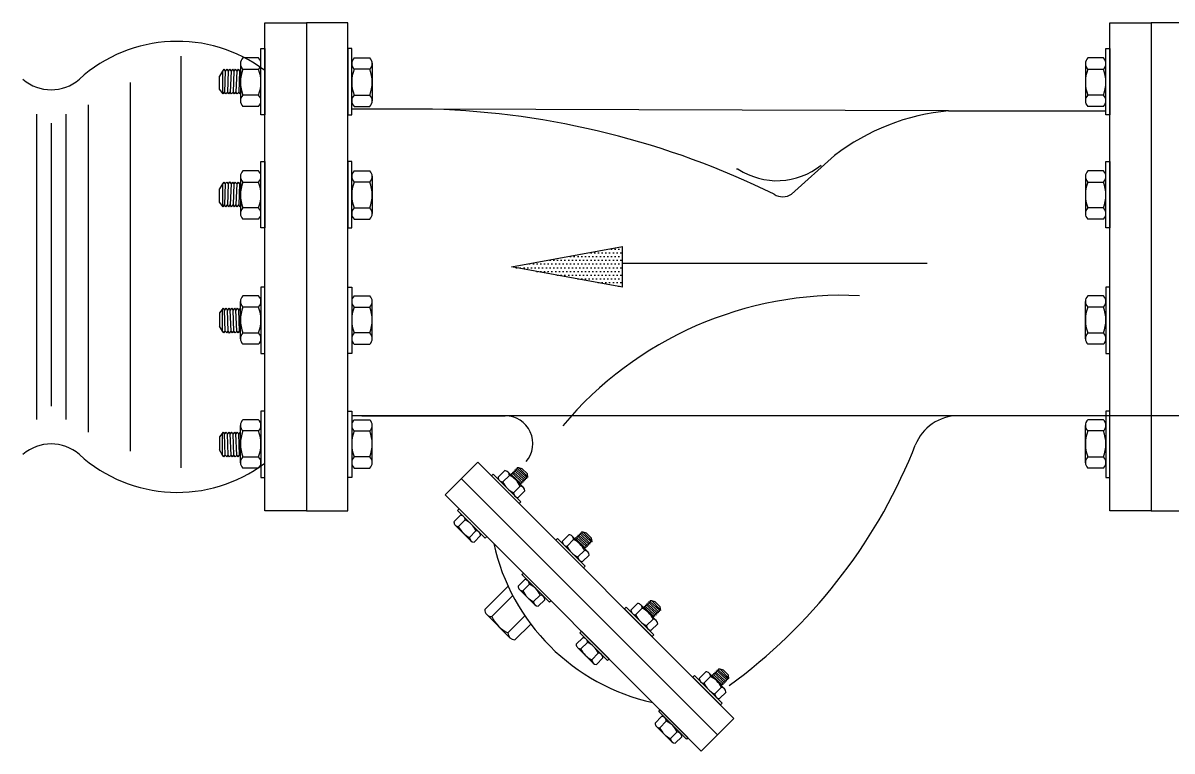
# Model space of a CAD drawing. Header units: inches. Extents: x 51172 to 63334, y -27893 to -10796.
# Drawn here: x 56239.5 to 56616.5, y -27244.3 to -27005.6 of the extents above; entities that cross this region are included whole.
import ezdxf

# ---------------------------------------------------------------- set-up
doc = ezdxf.new("R2010")
doc.units = ezdxf.units.IN
doc.header["$MEASUREMENT"] = 0

msp = doc.modelspace()

# ---------------------------------------------------------------- hatches: boundary and pattern name
h = msp.add_hatch()
h.set_pattern_fill('DOTS', color=256, scale=19.534313, angle=180, style=0)
h.set_pattern_definition([(360, (35646.263, -12339.8361), (0.610447286, -1.22089457), [0, -1.22089457])])
h.paths.add_polyline_path([(56436.18, -27078.82), (56399.77, -27085.52), (56436.18, -27092.22)])

# ---------------------------------------------------------------- linework, layer by layer
at = {"linetype": 'Continuous'}
for p, q in [((56291.26, -27016.45), (56291.26, -27151.47)), ((56274.68, -27025.09), (56274.68, -27145.94)), ((56260.86, -27032.34), (56260.86, -27139.73)), ((56243.94, -27035.44), (56243.94, -27135.58)), ((56253.61, -27035.44), (56253.61, -27135.58)), ((56248.77, -27038.36), (56248.77, -27131.26))]:
    msp.add_line(p, q, dxfattribs=at)
for p, q in [((56316.84, -27017.01), (56311.65, -27017.01)), ((56348.14, -27017.01), (56353.33, -27017.01)), ((56594.04, -27017.01), (56588.85, -27017.01)), ((56305.43, -27020.72), (56304.96, -27021.32)), ((56305.43, -27020.72), (56305.89, -27021.32)), ((56306.35, -27020.72), (56305.89, -27021.32)), ((56306.35, -27020.71), (56306.81, -27021.32)), ((56307.3, -27020.68), (56306.81, -27021.32)), ((56307.3, -27020.68), (56307.79, -27021.32)), ((56308.25, -27020.72), (56307.79, -27021.32)), ((56308.25, -27020.72), (56308.72, -27021.32)), ((56309.18, -27020.72), (56308.72, -27021.32)), ((56309.18, -27020.72), (56309.64, -27021.32)), ((56310.11, -27020.72), (56309.64, -27021.32)), ((56310.11, -27020.72), (56310.57, -27021.32)), ((56310.88, -27020.92), (56310.57, -27021.32)), ((56310.88, -27018.77), (56310.88, -27031.05)), ((56311.65, -27020.72), (56316.84, -27020.72)), ((56318.88, -27149.87), (56318.88, -27021.17)), ((56353.33, -27020.72), (56348.14, -27020.72)), ((56354.1, -27018.77), (56354.1, -27031.05)), ((56588.08, -27018.77), (56588.08, -27031.05)), ((56588.85, -27020.72), (56594.04, -27020.72)), ((56304.96, -27021.32), (56304.01, -27022.97)), ((56304.01, -27027.27), (56304.01, -27022.97)), ((56304.96, -27021.32), (56304.96, -27028.53)), ((56305.89, -27021.32), (56305.66, -27028.22)), ((56306.82, -27021.32), (56306.59, -27028.22)), ((56307.79, -27021.32), (56307.51, -27028.22)), ((56308.72, -27021.32), (56308.44, -27028.22)), ((56309.64, -27021.32), (56309.37, -27028.22)), ((56310.57, -27021.32), (56310.29, -27028.22)), ((56305.2, -27028.82), (56304.01, -27027.27)), ((56305.2, -27028.82), (56305.66, -27028.22)), ((56306.12, -27028.82), (56305.66, -27028.22)), ((56306.12, -27028.82), (56306.59, -27028.22)), ((56307.05, -27028.82), (56306.59, -27028.22)), ((56307.05, -27028.82), (56307.51, -27028.22)), ((56307.98, -27028.82), (56307.51, -27028.22)), ((56307.98, -27028.82), (56308.44, -27028.22)), ((56308.9, -27028.82), (56308.44, -27028.22)), ((56308.9, -27028.82), (56309.37, -27028.22)), ((56309.83, -27028.82), (56309.37, -27028.22)), ((56309.83, -27028.82), (56310.29, -27028.22)), ((56310.76, -27028.82), (56310.29, -27028.22)), ((56310.76, -27028.82), (56310.88, -27028.66)), ((56316.84, -27029.2), (56311.65, -27029.2)), ((56348.14, -27029.2), (56353.33, -27029.2)), ((56594.04, -27029.2), (56588.85, -27029.2)), ((56316.84, -27032.9), (56311.65, -27032.9)), ((56373.9, -27033.8), (56347.38, -27033.8)), ((56348.14, -27032.9), (56353.33, -27032.9)), ((56543.15, -27034.36), (56373.9, -27033.8)), ((56543.15, -27034.36), (56594.8, -27034.36)), ((56594.04, -27032.9), (56588.85, -27032.9)), ((56491.67, -27061.65), (56505.79, -27049.01)), ((56316.84, -27054.02), (56311.65, -27054.02)), ((56348.14, -27054.02), (56353.33, -27054.02)), ((56474.2, -27053.47), (56473.66, -27053.47)), ((56594.04, -27054.02), (56588.85, -27054.02)), ((56304.96, -27058.32), (56304.01, -27059.97)), ((56305.43, -27057.72), (56304.96, -27058.32)), ((56304.96, -27058.32), (56304.96, -27065.53)), ((56305.43, -27057.72), (56305.89, -27058.32)), ((56305.89, -27058.32), (56305.66, -27065.22)), ((56306.35, -27057.72), (56305.89, -27058.32)), ((56306.35, -27057.71), (56306.81, -27058.32)), ((56306.82, -27058.32), (56306.59, -27065.22)), ((56307.3, -27057.68), (56306.81, -27058.32)), ((56307.3, -27057.68), (56307.79, -27058.32)), ((56307.79, -27058.32), (56307.51, -27065.22)), ((56308.25, -27057.72), (56307.79, -27058.32)), ((56308.25, -27057.72), (56308.72, -27058.32)), ((56308.72, -27058.32), (56308.44, -27065.22)), ((56309.18, -27057.72), (56308.72, -27058.32)), ((56309.18, -27057.72), (56309.64, -27058.32)), ((56309.64, -27058.32), (56309.37, -27065.22)), ((56310.11, -27057.72), (56309.64, -27058.32)), ((56310.11, -27057.72), (56310.57, -27058.32)), ((56310.57, -27058.32), (56310.29, -27065.22)), ((56310.88, -27057.92), (56310.57, -27058.32)), ((56310.88, -27055.77), (56310.88, -27068.05)), ((56311.65, -27057.72), (56316.84, -27057.72)), ((56353.33, -27057.72), (56348.14, -27057.72)), ((56354.1, -27055.77), (56354.1, -27068.05)), ((56588.08, -27055.77), (56588.08, -27068.05)), ((56588.85, -27057.72), (56594.04, -27057.72)), ((56304.01, -27064.28), (56304.01, -27059.97)), ((56305.2, -27065.82), (56304.01, -27064.28)), ((56305.2, -27065.82), (56305.66, -27065.22)), ((56306.12, -27065.82), (56305.66, -27065.22)), ((56306.12, -27065.82), (56306.59, -27065.22)), ((56307.05, -27065.82), (56306.59, -27065.22)), ((56307.05, -27065.82), (56307.51, -27065.22)), ((56307.98, -27065.82), (56307.51, -27065.22)), ((56307.98, -27065.82), (56308.44, -27065.22)), ((56308.9, -27065.82), (56308.44, -27065.22)), ((56308.9, -27065.82), (56309.37, -27065.22)), ((56309.83, -27065.82), (56309.37, -27065.22)), ((56309.83, -27065.82), (56310.29, -27065.22)), ((56310.76, -27065.82), (56310.29, -27065.22)), ((56310.76, -27065.82), (56310.88, -27065.66)), ((56316.84, -27066.2), (56311.65, -27066.2)), ((56348.14, -27066.2), (56353.33, -27066.2)), ((56594.04, -27066.2), (56588.85, -27066.2)), ((56316.84, -27069.91), (56311.65, -27069.91)), ((56348.14, -27069.91), (56353.33, -27069.91)), ((56594.04, -27069.91), (56588.85, -27069.91)), ((56399.77, -27085.52), (56436.18, -27078.82)), ((56436.18, -27092.22), (56436.18, -27078.82)), ((56436.18, -27084.36), (56536.18, -27084.36)), ((56436.18, -27092.22), (56399.77, -27085.52)), ((56316.84, -27095.01), (56311.65, -27095.01)), ((56348.14, -27095.01), (56353.33, -27095.01)), ((56594.04, -27095.01), (56588.85, -27095.01)), ((56305.2, -27099.09), (56304.01, -27100.64)), ((56304.96, -27106.59), (56304.96, -27099.38)), ((56305.2, -27099.09), (56305.66, -27099.7)), ((56306.12, -27099.09), (56305.66, -27099.7)), ((56305.89, -27106.59), (56305.66, -27099.7)), ((56306.12, -27099.09), (56306.59, -27099.7)), ((56307.05, -27099.09), (56306.59, -27099.7)), ((56306.82, -27106.59), (56306.59, -27099.7)), ((56307.05, -27099.09), (56307.51, -27099.7)), ((56307.98, -27099.09), (56307.51, -27099.7)), ((56307.79, -27106.59), (56307.51, -27099.7)), ((56307.98, -27099.09), (56308.44, -27099.7)), ((56308.9, -27099.09), (56308.44, -27099.7)), ((56308.72, -27106.59), (56308.44, -27099.7)), ((56308.9, -27099.09), (56309.37, -27099.7)), ((56309.83, -27099.09), (56309.37, -27099.7)), ((56309.64, -27106.59), (56309.37, -27099.7)), ((56309.83, -27099.09), (56310.29, -27099.7)), ((56310.76, -27099.09), (56310.29, -27099.7)), ((56310.57, -27106.59), (56310.29, -27099.7)), ((56310.76, -27099.09), (56310.88, -27099.25)), ((56310.88, -27109.14), (56310.88, -27096.86)), ((56316.84, -27098.71), (56311.65, -27098.71)), ((56348.14, -27098.71), (56353.33, -27098.71)), ((56354.1, -27109.14), (56354.1, -27096.86)), ((56588.08, -27109.14), (56588.08, -27096.86)), ((56594.04, -27098.71), (56588.85, -27098.71)), ((56304.01, -27100.64), (56304.01, -27104.94)), ((56304.96, -27106.59), (56304.01, -27104.94)), ((56305.43, -27107.2), (56304.96, -27106.59)), ((56305.43, -27107.2), (56305.89, -27106.59)), ((56306.35, -27107.2), (56305.89, -27106.59)), ((56306.35, -27107.2), (56306.81, -27106.6)), ((56307.3, -27107.23), (56306.81, -27106.6)), ((56307.3, -27107.23), (56307.79, -27106.59)), ((56308.25, -27107.2), (56307.79, -27106.59)), ((56308.25, -27107.2), (56308.72, -27106.59)), ((56309.18, -27107.2), (56308.72, -27106.59)), ((56309.18, -27107.2), (56309.64, -27106.59)), ((56310.11, -27107.2), (56309.64, -27106.59)), ((56310.11, -27107.2), (56310.57, -27106.59)), ((56310.88, -27107), (56310.57, -27106.59)), ((56311.65, -27107.2), (56316.84, -27107.2)), ((56353.33, -27107.2), (56348.14, -27107.2)), ((56588.85, -27107.2), (56594.04, -27107.2)), ((56316.84, -27110.9), (56311.65, -27110.9)), ((56348.14, -27110.9), (56353.33, -27110.9)), ((56594.04, -27110.9), (56588.85, -27110.9)), ((56310.88, -27149.78), (56310.88, -27137.5)), ((56316.84, -27135.64), (56311.65, -27135.64)), ((56594.8, -27134.36), (56347.38, -27134.36)), ((56348.14, -27135.64), (56353.33, -27135.64)), ((56350.66, -27134.36), (56397.69, -27134.36)), ((56354.1, -27149.78), (56354.1, -27137.5)), ((56592.22, -27134.36), (56546.38, -27134.36)), ((56588.08, -27149.78), (56588.08, -27137.5)), ((56594.04, -27135.64), (56588.85, -27135.64)), ((56624.58, -27134.36), (56594.8, -27134.36)), ((56305.2, -27139.73), (56304.01, -27141.27)), ((56304.01, -27141.27), (56304.01, -27145.58)), ((56304.96, -27147.23), (56304.96, -27140.02)), ((56305.2, -27139.73), (56305.66, -27140.33)), ((56306.12, -27139.73), (56305.66, -27140.33)), ((56305.89, -27147.23), (56305.66, -27140.33)), ((56306.12, -27139.73), (56306.59, -27140.33)), ((56307.05, -27139.73), (56306.59, -27140.33)), ((56306.82, -27147.23), (56306.59, -27140.33)), ((56307.05, -27139.73), (56307.51, -27140.33)), ((56307.98, -27139.73), (56307.51, -27140.33)), ((56307.79, -27147.23), (56307.51, -27140.33)), ((56307.98, -27139.73), (56308.44, -27140.33)), ((56308.9, -27139.73), (56308.44, -27140.33)), ((56308.72, -27147.23), (56308.44, -27140.33)), ((56308.9, -27139.73), (56309.37, -27140.33)), ((56309.83, -27139.73), (56309.37, -27140.33)), ((56309.64, -27147.23), (56309.37, -27140.33)), ((56309.83, -27139.73), (56310.29, -27140.33)), ((56310.76, -27139.73), (56310.29, -27140.33)), ((56310.57, -27147.23), (56310.29, -27140.33)), ((56310.76, -27139.73), (56310.88, -27139.89)), ((56316.84, -27139.35), (56311.65, -27139.35)), ((56348.14, -27139.35), (56353.33, -27139.35)), ((56594.04, -27139.35), (56588.85, -27139.35)), ((56304.96, -27147.23), (56304.01, -27145.58)), ((56531.33, -27146.4), (56532.28, -27143.98)), ((56305.43, -27147.83), (56304.96, -27147.23)), ((56305.43, -27147.83), (56305.89, -27147.23)), ((56306.35, -27147.83), (56305.89, -27147.23)), ((56306.35, -27147.84), (56306.81, -27147.23)), ((56307.3, -27147.87), (56306.81, -27147.23)), ((56307.3, -27147.87), (56307.79, -27147.23)), ((56308.25, -27147.83), (56307.79, -27147.23)), ((56308.25, -27147.83), (56308.72, -27147.23)), ((56309.18, -27147.83), (56308.72, -27147.23)), ((56309.18, -27147.83), (56309.64, -27147.23)), ((56310.11, -27147.83), (56309.64, -27147.23)), ((56310.11, -27147.83), (56310.57, -27147.23)), ((56310.88, -27147.63), (56310.57, -27147.23)), ((56311.65, -27147.83), (56316.84, -27147.83)), ((56353.33, -27147.83), (56348.14, -27147.83)), ((56588.85, -27147.83), (56594.04, -27147.83)), ((56316.84, -27151.53), (56311.65, -27151.53)), ((56348.14, -27151.53), (56353.33, -27151.53)), ((56388.79, -27149.6), (56378.08, -27160.31)), ((56388.79, -27149.6), (56472.77, -27233.59)), ((56395.41, -27154.52), (56397.57, -27152.36)), ((56398.62, -27152.77), (56403.73, -27157.89)), ((56400.14, -27152.88), (56400.58, -27152.93)), ((56400.14, -27152.88), (56400.2, -27153.32)), ((56400.52, -27152.49), (56400.97, -27152.55)), ((56400.52, -27152.49), (56400.58, -27152.93)), ((56400.58, -27152.93), (56403.57, -27155.69)), ((56400.91, -27152.08), (56400.97, -27152.55)), ((56400.91, -27152.08), (56401.37, -27152.14)), ((56400.97, -27152.55), (56403.95, -27155.3)), ((56401.31, -27151.7), (56401.37, -27152.14)), ((56401.31, -27151.7), (56401.76, -27151.76)), ((56401.37, -27152.14), (56404.34, -27154.92)), ((56401.7, -27151.31), (56402.14, -27151.37)), ((56401.7, -27151.31), (56401.76, -27151.76)), ((56401.76, -27151.76), (56404.72, -27154.53)), ((56402.14, -27151.37), (56403.23, -27151.66)), ((56402.14, -27151.37), (56405.15, -27154.37)), ((56405.02, -27153.45), (56403.23, -27151.66)), ((56594.04, -27151.53), (56588.85, -27151.53)), ((56383.38, -27155.02), (56467.36, -27239)), ((56399.11, -27153.9), (56396.95, -27156.07)), ((56399.51, -27153.67), (56399.81, -27153.71)), ((56399.75, -27153.26), (56399.81, -27153.71)), ((56399.75, -27153.26), (56400.2, -27153.32)), ((56399.81, -27153.71), (56402.8, -27156.46)), ((56400.2, -27153.32), (56403.18, -27156.08)), ((56402.85, -27156.91), (56402.74, -27156.89)), ((56403.24, -27156.52), (56402.8, -27156.46)), ((56402.85, -27156.91), (56402.8, -27156.46)), ((56403.63, -27156.13), (56403.18, -27156.08)), ((56403.24, -27156.52), (56403.18, -27156.08)), ((56403.63, -27156.13), (56403.57, -27155.69)), ((56404.01, -27155.75), (56403.57, -27155.69)), ((56404.4, -27155.36), (56403.95, -27155.3)), ((56404.01, -27155.75), (56403.95, -27155.3)), ((56404.78, -27154.98), (56404.34, -27154.92)), ((56404.4, -27155.36), (56404.34, -27154.92)), ((56405.17, -27154.59), (56404.72, -27154.53)), ((56404.78, -27154.98), (56404.72, -27154.53)), ((56405.17, -27154.59), (56405.02, -27153.45)), ((56378.08, -27160.31), (56462.06, -27244.3)), ((56400.48, -27159.6), (56402.64, -27157.44)), ((56402.02, -27161.14), (56404.19, -27158.98)), ((56383.07, -27167), (56380.91, -27169.16)), ((56381.32, -27170.21), (56386.43, -27175.33)), ((56382.45, -27170.71), (56384.61, -27168.54)), ((56388.14, -27172.08), (56385.98, -27174.24)), ((56389.68, -27173.62), (56387.52, -27175.78)), ((56416.47, -27175.59), (56418.63, -27173.42)), ((56420.17, -27174.97), (56418.01, -27177.13)), ((56419.68, -27173.84), (56424.8, -27178.95)), ((56420.58, -27174.73), (56420.87, -27174.77)), ((56420.82, -27174.33), (56420.87, -27174.77)), ((56420.82, -27174.33), (56421.26, -27174.38)), ((56420.87, -27174.77), (56423.86, -27177.53)), ((56421.2, -27173.94), (56421.65, -27174)), ((56421.2, -27173.94), (56421.26, -27174.38)), ((56421.26, -27174.38), (56424.25, -27177.14)), ((56421.59, -27173.55), (56422.03, -27173.61)), ((56421.59, -27173.55), (56421.65, -27174)), ((56421.65, -27174), (56424.63, -27176.75)), ((56421.97, -27173.14), (56422.03, -27173.61)), ((56421.97, -27173.14), (56422.44, -27173.2)), ((56422.03, -27173.61), (56425.02, -27176.37)), ((56422.38, -27172.76), (56422.44, -27173.2)), ((56422.38, -27172.76), (56422.82, -27172.82)), ((56422.44, -27173.21), (56425.4, -27175.98)), ((56422.76, -27172.38), (56423.21, -27172.44)), ((56422.76, -27172.38), (56422.82, -27172.82)), ((56422.82, -27172.82), (56425.79, -27175.6)), ((56423.21, -27172.44), (56424.29, -27172.73)), ((56423.21, -27172.44), (56426.21, -27175.44)), ((56426.08, -27174.52), (56424.29, -27172.73)), ((56426.23, -27175.66), (56425.79, -27175.6)), ((56425.85, -27176.04), (56425.79, -27175.6)), ((56426.23, -27175.66), (56426.08, -27174.52)), ((56421.54, -27180.66), (56423.71, -27178.5)), ((56423.92, -27177.97), (56423.8, -27177.95)), ((56424.3, -27177.58), (56423.86, -27177.53)), ((56423.92, -27177.97), (56423.86, -27177.53)), ((56424.69, -27177.2), (56424.25, -27177.14)), ((56424.3, -27177.58), (56424.25, -27177.14)), ((56424.69, -27177.2), (56424.63, -27176.75)), ((56425.08, -27176.81), (56424.63, -27176.75)), ((56425.46, -27176.43), (56425.02, -27176.37)), ((56425.08, -27176.81), (56425.02, -27176.37)), ((56425.85, -27176.04), (56425.4, -27175.98)), ((56425.46, -27176.43), (56425.4, -27175.98)), ((56423.09, -27182.2), (56425.25, -27180.04)), ((56398.67, -27190.22), (56391.01, -27197.88)), ((56404.13, -27188.07), (56401.97, -27190.23)), ((56403.51, -27191.77), (56405.67, -27189.61)), ((56393.32, -27200.2), (56400.2, -27193.32)), ((56402.38, -27191.28), (56407.5, -27196.39)), ((56409.21, -27193.14), (56407.04, -27195.3)), ((56410.75, -27194.68), (56408.59, -27196.85)), ((56438.99, -27198.1), (56441.15, -27195.94)), ((56442.69, -27197.48), (56440.53, -27199.65)), ((56442.2, -27196.35), (56447.31, -27201.47)), ((56443.09, -27197.25), (56443.39, -27197.29)), ((56443.33, -27196.84), (56443.39, -27197.29)), ((56443.33, -27196.84), (56443.78, -27196.9)), ((56443.39, -27197.29), (56446.38, -27200.04)), ((56443.72, -27196.46), (56444.16, -27196.51)), ((56443.72, -27196.46), (56443.78, -27196.9)), ((56443.78, -27196.9), (56446.76, -27199.66)), ((56444.1, -27196.07), (56444.55, -27196.13)), ((56444.1, -27196.07), (56444.16, -27196.51)), ((56444.16, -27196.51), (56447.15, -27199.27)), ((56444.49, -27195.66), (56444.55, -27196.13)), ((56444.49, -27195.66), (56444.95, -27195.72)), ((56444.55, -27196.13), (56447.53, -27198.89)), ((56444.89, -27195.28), (56444.95, -27195.72)), ((56444.89, -27195.28), (56445.34, -27195.34)), ((56444.95, -27195.72), (56447.92, -27198.5)), ((56445.28, -27194.89), (56445.72, -27194.95)), ((56445.28, -27194.89), (56445.34, -27195.34)), ((56445.34, -27195.34), (56448.3, -27198.11)), ((56445.72, -27194.95), (56446.81, -27195.24)), ((56445.72, -27194.95), (56448.73, -27197.95)), ((56448.6, -27197.03), (56446.81, -27195.24)), ((56448.75, -27198.17), (56448.3, -27198.11)), ((56448.36, -27198.56), (56448.3, -27198.11)), ((56448.75, -27198.17), (56448.6, -27197.03)), ((56391.62, -27199.46), (56399.3, -27207.13)), ((56404.16, -27199.95), (56398.62, -27205.5)), ((56444.06, -27203.18), (56446.22, -27201.02)), ((56446.43, -27200.49), (56446.32, -27200.47)), ((56446.82, -27200.1), (56446.38, -27200.04)), ((56446.43, -27200.49), (56446.38, -27200.04)), ((56447.21, -27199.71), (56446.76, -27199.66)), ((56446.82, -27200.1), (56446.76, -27199.66)), ((56447.21, -27199.71), (56447.15, -27199.27)), ((56447.59, -27199.33), (56447.15, -27199.27)), ((56447.98, -27198.94), (56447.53, -27198.89)), ((56447.59, -27199.33), (56447.53, -27198.89)), ((56448.36, -27198.56), (56447.92, -27198.5)), ((56447.98, -27198.94), (56447.92, -27198.5)), ((56406.09, -27202.65), (56400.93, -27207.81)), ((56445.6, -27204.72), (56447.77, -27202.56)), ((56423.19, -27207.13), (56421.03, -27209.29)), ((56422.57, -27210.83), (56424.74, -27208.67)), ((56421.44, -27210.34), (56426.56, -27215.45)), ((56428.27, -27212.2), (56426.11, -27214.36)), ((56429.81, -27213.74), (56427.65, -27215.91)), ((56461.39, -27220.5), (56463.55, -27218.34)), ((56465.09, -27219.89), (56462.93, -27222.05)), ((56464.6, -27218.75), (56469.72, -27223.87)), ((56465.49, -27219.65), (56465.79, -27219.69)), ((56465.73, -27219.24), (56466.18, -27219.3)), ((56465.73, -27219.24), (56465.79, -27219.69)), ((56465.79, -27219.69), (56468.78, -27222.44)), ((56466.12, -27218.86), (56466.18, -27219.3)), ((56466.12, -27218.86), (56466.56, -27218.92)), ((56466.18, -27219.3), (56469.16, -27222.06)), ((56466.51, -27218.47), (56466.56, -27218.92)), ((56466.51, -27218.47), (56466.95, -27218.53)), ((56466.56, -27218.92), (56469.55, -27221.67)), ((56466.89, -27218.06), (56467.35, -27218.12)), ((56466.89, -27218.06), (56466.95, -27218.53)), ((56466.95, -27218.53), (56469.94, -27221.29)), ((56467.3, -27217.68), (56467.35, -27218.12)), ((56467.3, -27217.68), (56467.74, -27217.74)), ((56467.35, -27218.13), (56470.32, -27220.9)), ((56467.68, -27217.3), (56467.74, -27217.74)), ((56467.68, -27217.3), (56468.13, -27217.35)), ((56467.74, -27217.74), (56470.71, -27220.52)), ((56468.13, -27217.35), (56469.21, -27217.64)), ((56468.13, -27217.35), (56471.13, -27220.36)), ((56471, -27219.44), (56469.21, -27217.64)), ((56470.38, -27221.35), (56470.32, -27220.9)), ((56470.76, -27220.96), (56470.32, -27220.9)), ((56470.76, -27220.96), (56470.71, -27220.52)), ((56471.15, -27220.57), (56470.71, -27220.52)), ((56471.15, -27220.57), (56471, -27219.44)), ((56466.46, -27225.58), (56468.62, -27223.42)), ((56468.84, -27222.89), (56468.72, -27222.87)), ((56468.84, -27222.89), (56468.78, -27222.44)), ((56469.22, -27222.5), (56468.78, -27222.44)), ((56469.22, -27222.5), (56469.16, -27222.06)), ((56469.61, -27222.12), (56469.16, -27222.06)), ((56469.99, -27221.73), (56469.55, -27221.67)), ((56469.61, -27222.12), (56469.55, -27221.67)), ((56469.99, -27221.73), (56469.94, -27221.29)), ((56470.38, -27221.35), (56469.94, -27221.29)), ((56468.01, -27227.12), (56470.17, -27224.96)), ((56449.05, -27232.98), (56446.89, -27235.15)), ((56448.43, -27236.69), (56450.59, -27234.53)), ((56472.77, -27233.59), (56462.06, -27244.3)), ((56447.3, -27236.2), (56452.41, -27241.31)), ((56454.12, -27238.06), (56451.96, -27240.22)), ((56455.67, -27239.6), (56453.5, -27241.76))]:
    msp.add_line(p, q)
for points in [[(56318.88, -27005.55), (56332.49, -27005.55), (56332.49, -27165.49), (56318.88, -27165.49)], [(56346.1, -27005.55), (56332.49, -27005.55), (56332.49, -27165.49), (56346.1, -27165.49)], [(56596.08, -27005.55), (56609.69, -27005.55), (56609.69, -27165.49), (56596.08, -27165.49)], [(56623.3, -27005.55), (56609.69, -27005.55), (56609.69, -27165.49), (56623.3, -27165.49)], [(56317.6, -27013.93), (56318.88, -27013.93), (56318.88, -27035.72), (56317.6, -27035.72)], [(56347.38, -27013.93), (56346.1, -27013.93), (56346.1, -27035.72), (56347.38, -27035.72)], [(56594.8, -27013.93), (56596.08, -27013.93), (56596.08, -27035.72), (56594.8, -27035.72)], [(56317.6, -27050.93), (56318.88, -27050.93), (56318.88, -27072.72), (56317.6, -27072.72)], [(56347.38, -27050.93), (56346.1, -27050.93), (56346.1, -27072.72), (56347.38, -27072.72)], [(56594.8, -27050.93), (56596.08, -27050.93), (56596.08, -27072.72), (56594.8, -27072.72)], [(56317.6, -27113.99), (56318.88, -27113.99), (56318.88, -27092.19), (56317.6, -27092.19)], [(56347.38, -27113.99), (56346.1, -27113.99), (56346.1, -27092.19), (56347.38, -27092.19)], [(56594.8, -27113.99), (56596.08, -27113.99), (56596.08, -27092.19), (56594.8, -27092.19)], [(56317.6, -27154.62), (56318.88, -27154.62), (56318.88, -27132.83), (56317.6, -27132.83)], [(56347.38, -27154.62), (56346.1, -27154.62), (56346.1, -27132.83), (56347.38, -27132.83)], [(56594.8, -27154.62), (56596.08, -27154.62), (56596.08, -27132.83), (56594.8, -27132.83)], [(56393.8, -27153.56), (56393.27, -27154.09), (56402.35, -27163.16), (56402.88, -27162.63)], [(56382.1, -27165.4), (56382.63, -27164.87), (56391.71, -27173.94), (56391.18, -27174.47)], [(56414.87, -27174.62), (56414.34, -27175.15), (56423.41, -27184.23), (56423.94, -27183.7)], [(56403.17, -27186.46), (56403.7, -27185.93), (56412.77, -27195.01), (56412.24, -27195.54)], [(56437.38, -27197.14), (56436.85, -27197.67), (56445.93, -27206.74), (56446.46, -27206.21)], [(56422.23, -27205.52), (56422.76, -27204.99), (56431.83, -27214.07), (56431.3, -27214.6)], [(56459.78, -27219.54), (56459.25, -27220.07), (56468.33, -27229.14), (56468.86, -27228.61)], [(56448.08, -27231.38), (56448.61, -27230.85), (56457.69, -27239.92), (56457.16, -27240.45)]]:
    msp.add_lwpolyline(points, close=True)
for centre, radius, start, end in [((56290.16, -27059.32), 47.75, 53.0328, 132.3139), ((56248.77, -27013.32), 14.14, 229.1589, 310.8411), ((56248.77, -27157.73), 14.14, 49.1589, 130.8411), ((56290.16, -27111.72), 47.75, 227.6861, 306.9672)]:
    msp.add_arc(centre, radius, start, end, dxfattribs=at)
for centre, radius, start, end in [((56313.49, -27018.87), 2.61, 134.9141, 225.0859), ((56314.99, -27018.87), 2.61, 314.9141, 45.0859), ((56349.99, -27018.87), 2.61, 134.9141, 225.0859), ((56351.49, -27018.87), 2.61, 314.9141, 45.0859), ((56590.69, -27018.87), 2.61, 134.9141, 225.0859), ((56592.19, -27018.87), 2.61, 314.9141, 45.0859), ((56322.87, -27024.96), 11.99, 159.2913, 200.7087), ((56305.62, -27024.96), 11.99, 339.2913, 20.7087), ((56359.36, -27024.96), 11.99, 159.2913, 200.7087), ((56342.11, -27024.96), 11.99, 339.2913, 20.7087), ((56600.07, -27024.96), 11.99, 159.2913, 200.7087), ((56582.82, -27024.96), 11.99, 339.2913, 20.7087), ((56313.5, -27031.05), 2.62, 135.0088, 224.9912), ((56314.98, -27031.05), 2.62, 315.0088, 44.9912), ((56350, -27031.05), 2.62, 135.0088, 224.9912), ((56351.48, -27031.05), 2.62, 315.0088, 44.9912), ((56590.7, -27031.05), 2.62, 135.0088, 224.9912), ((56592.18, -27031.05), 2.62, 315.0088, 44.9912), ((56365.41, -27306.64), 272.97, 63.7892, 88.2173), ((56549.81, -27106.33), 72.27, 95.2851, 127.5216), ((56313.49, -27055.87), 2.61, 134.9141, 225.0859), ((56314.99, -27055.87), 2.61, 314.9141, 45.0859), ((56349.99, -27055.87), 2.61, 134.9141, 225.0859), ((56351.49, -27055.87), 2.61, 314.9141, 45.0859), ((56486.88, -27034.27), 23.01, 236.5561, 308.9458), ((56590.69, -27055.87), 2.61, 134.9141, 225.0859), ((56592.19, -27055.87), 2.61, 314.9141, 45.0859), ((56322.87, -27061.96), 11.99, 159.2913, 200.7087), ((56305.62, -27061.96), 11.99, 339.2913, 20.7087), ((56359.36, -27061.96), 11.99, 159.2913, 200.7087), ((56342.11, -27061.96), 11.99, 339.2913, 20.7087), ((56600.07, -27061.96), 11.99, 159.2913, 200.7087), ((56582.82, -27061.96), 11.99, 339.2913, 20.7087), ((56488.75, -27057.4), 5.15, 237.2977, 304.4198), ((56313.5, -27068.05), 2.62, 135.0088, 224.9912), ((56314.98, -27068.05), 2.62, 315.0088, 44.9912), ((56350, -27068.05), 2.62, 135.0088, 224.9912), ((56351.48, -27068.05), 2.62, 315.0088, 44.9912), ((56590.7, -27068.05), 2.62, 135.0088, 224.9912), ((56592.18, -27068.05), 2.62, 315.0088, 44.9912), ((56313.5, -27096.86), 2.62, 135.0088, 224.9912), ((56314.98, -27096.86), 2.62, 315.0088, 44.9912), ((56350, -27096.86), 2.62, 135.0088, 224.9912), ((56351.48, -27096.86), 2.62, 315.0088, 44.9912), ((56508.35, -27214.51), 119.66, 87.3006, 140.0419), ((56590.7, -27096.86), 2.62, 135.0088, 224.9912), ((56592.18, -27096.86), 2.62, 315.0088, 44.9912), ((56322.87, -27102.95), 11.99, 159.2913, 200.7087), ((56305.62, -27102.95), 11.99, 339.2913, 20.7087), ((56359.36, -27102.95), 11.99, 159.2913, 200.7087), ((56342.11, -27102.95), 11.99, 339.2913, 20.7087), ((56600.07, -27102.95), 11.99, 159.2913, 200.7087), ((56582.82, -27102.95), 11.99, 339.2913, 20.7087), ((56313.49, -27109.05), 2.61, 134.9141, 225.0859), ((56314.99, -27109.05), 2.61, 314.9141, 45.0859), ((56349.99, -27109.05), 2.61, 134.9141, 225.0859), ((56351.49, -27109.05), 2.61, 314.9141, 45.0859), ((56590.69, -27109.05), 2.61, 134.9141, 225.0859), ((56592.19, -27109.05), 2.61, 314.9141, 45.0859), ((56313.5, -27137.5), 2.62, 135.0088, 224.9912), ((56314.98, -27137.5), 2.62, 315.0088, 44.9912), ((56350, -27137.5), 2.62, 135.0088, 224.9912), ((56351.48, -27137.5), 2.62, 315.0088, 44.9912), ((56397.69, -27143.45), 9.09, 319.2076, 90), ((56546.38, -27149.51), 15.15, 90, 158.588), ((56590.7, -27137.5), 2.62, 135.0088, 224.9912), ((56592.18, -27137.5), 2.62, 315.0088, 44.9912), ((56322.87, -27143.59), 11.99, 159.2913, 200.7087), ((56305.62, -27143.59), 11.99, 339.2913, 20.7087), ((56359.36, -27143.59), 11.99, 159.2913, 200.7087), ((56342.11, -27143.59), 11.99, 339.2913, 20.7087), ((56600.07, -27143.59), 11.99, 159.2913, 200.7087), ((56582.82, -27143.59), 11.99, 339.2913, 20.7087), ((56313.49, -27149.68), 2.61, 134.9141, 225.0859), ((56314.99, -27149.68), 2.61, 314.9141, 45.0859), ((56349.99, -27149.68), 2.61, 134.9141, 225.0859), ((56351.49, -27149.68), 2.61, 314.9141, 45.0859), ((56365.44, -27077.83), 179.5, 306.1233, 337.54), ((56590.69, -27149.68), 2.61, 134.9141, 225.0859), ((56592.19, -27149.68), 2.61, 314.9141, 45.0859), ((56397.57, -27153.9), 1.54, 359.9141, 90.0859), ((56396.95, -27154.53), 1.54, 179.9141, 270.0859), ((56403.39, -27153.16), 7.06, 204.2913, 245.7087), ((56396.2, -27160.34), 7.06, 24.2913, 65.7087), ((56402.02, -27159.6), 1.54, 180.0088, 269.9912), ((56402.64, -27158.98), 1.54, 0.0088, 89.9912), ((56383.07, -27168.54), 1.54, 359.9141, 90.0859), ((56382.45, -27169.17), 1.54, 179.9141, 270.0859), ((56388.89, -27167.8), 7.06, 204.2913, 245.7087), ((56381.7, -27174.98), 7.06, 24.2913, 65.7087), ((56387.52, -27174.24), 1.54, 180.0088, 269.9912), ((56388.14, -27173.62), 1.54, 0.0088, 89.9912), ((56418.01, -27175.59), 1.54, 179.9141, 270.0859), ((56418.63, -27174.96), 1.54, 359.9141, 90.0859), ((56417.27, -27181.4), 7.06, 24.2913, 65.7087), ((56460.83, -27161.55), 68.45, 192.3609, 257.6391), ((56424.45, -27174.22), 7.06, 204.2913, 245.7087), ((56423.71, -27180.04), 1.54, 0.0088, 89.9912), ((56423.09, -27180.66), 1.54, 180.0088, 269.9912), ((56403.51, -27190.23), 1.54, 179.9141, 270.0859), ((56404.13, -27189.61), 1.54, 359.9141, 90.0859), ((56402.77, -27196.05), 7.06, 24.2913, 65.7087), ((56409.95, -27188.86), 7.06, 204.2913, 245.7087), ((56409.21, -27194.68), 1.54, 0.0088, 89.9912), ((56393.32, -27197.89), 2.31, 179.9141, 270.0859), ((56408.59, -27195.3), 1.54, 180.0088, 269.9912), ((56440.53, -27198.11), 1.54, 179.9141, 270.0859), ((56441.15, -27197.48), 1.54, 359.9141, 90.0859), ((56439.79, -27203.92), 7.06, 24.2913, 65.7087), ((56402.98, -27195.84), 10.6, 204.2913, 245.7087), ((56446.97, -27196.74), 7.06, 204.2913, 245.7087), ((56446.22, -27202.56), 1.54, 0.0088, 89.9912), ((56400.93, -27205.5), 2.31, 180.0088, 269.9912), ((56445.6, -27203.18), 1.54, 180.0088, 269.9912), ((56422.57, -27209.29), 1.54, 179.9141, 270.0859), ((56423.2, -27208.67), 1.54, 359.9141, 90.0859), ((56421.83, -27215.11), 7.06, 24.2913, 65.7087), ((56429.01, -27207.93), 7.06, 204.2913, 245.7087), ((56428.27, -27213.74), 1.54, 0.0088, 89.9912), ((56427.65, -27214.36), 1.54, 180.0088, 269.9912), ((56462.93, -27220.51), 1.54, 179.9141, 270.0859), ((56463.55, -27219.88), 1.54, 359.9141, 90.0859), ((56462.19, -27226.32), 7.06, 24.2913, 65.7087), ((56469.37, -27219.14), 7.06, 204.2913, 245.7087), ((56468.62, -27224.96), 1.54, 0.0088, 89.9912), ((56468.01, -27225.58), 1.54, 180.0088, 269.9912), ((56448.43, -27235.15), 1.54, 179.9141, 270.0859), ((56449.05, -27234.52), 1.54, 359.9141, 90.0859), ((56447.69, -27240.96), 7.06, 24.2913, 65.7087), ((56454.87, -27233.78), 7.06, 204.2913, 245.7087), ((56454.12, -27239.6), 1.54, 0.0088, 89.9912)]:
    msp.add_arc(centre, radius, start, end)
at = {"color": 77}
msp.add_arc((56453.51, -27240.22), 1.54, 180.0088, 269.9912, dxfattribs=at)

doc.saveas('drawing.dxf')
